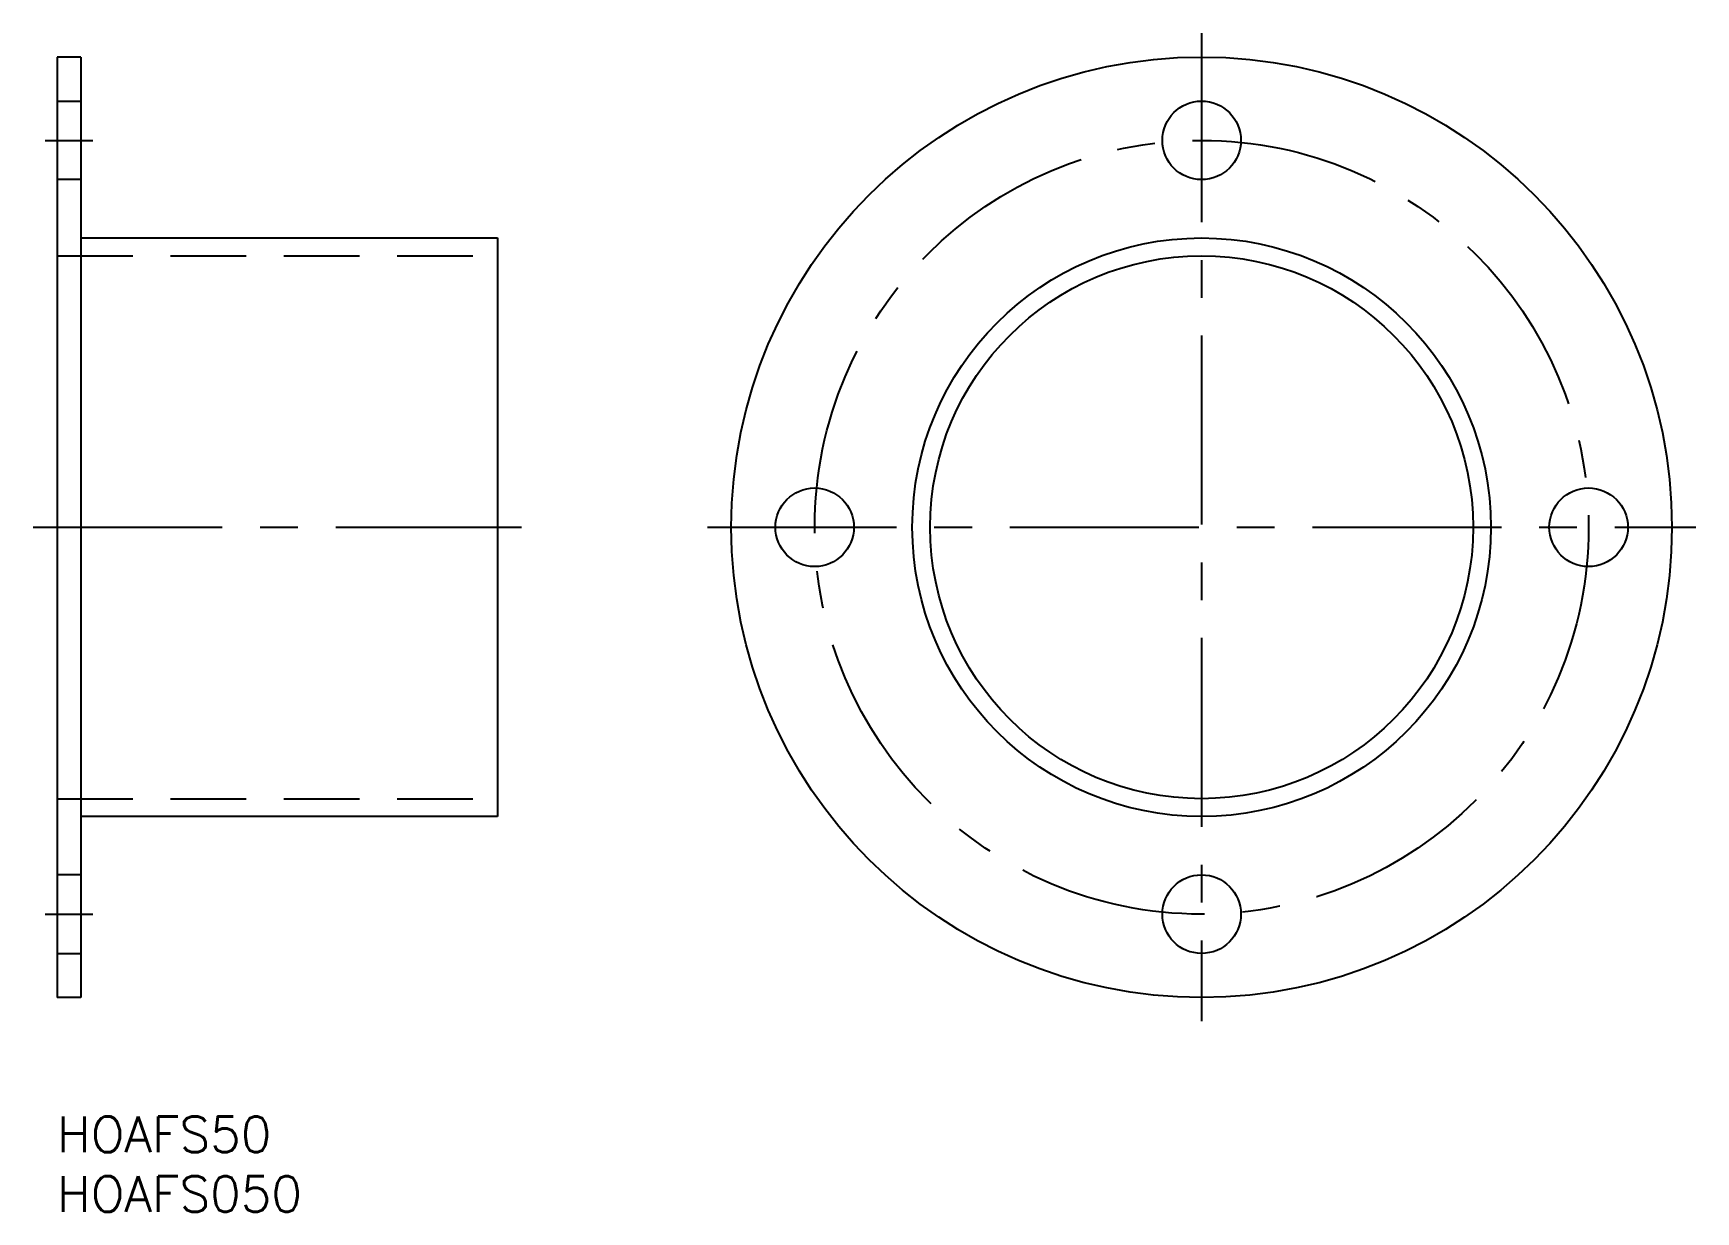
# Model space of a CAD drawing. Extents: x -2 to 138, y -8 to 91.
import ezdxf

# ---------------------------------------------------------------- set-up
doc = ezdxf.new("R2010")
doc.units = 0
doc.header["$LTSCALE"] = 0.5
doc.linetypes.add('CENTER', pattern=[50.8, 31.75, -6.35, 6.35, -6.35])
doc.linetypes.add('DASHED', pattern=[19.05, 12.7, -6.35])
for name, color, linetype in [('MSM_CENTER', 1, 'CENTER'), ('MSM_CONTINUOUS', 7, 'CONTINUOUS'), ('MSM_DASHED', 4, 'DASHED'), ('MSM_PART_NUMBER', 7, 'CONTINUOUS')]:
    doc.layers.add(name, color=color, linetype=linetype)
doc.styles.get("Standard").update_dxf_attribs({"font": 'txt.shx', "height": 3, "bigfont": 'bigfont.shx'})

# ---------------------------------------------------------------- blocks, each defined once
blk = doc.blocks.new('*U2')
at = {"layer": 'MSM_PART_NUMBER'}
blk.add_text('HOAFS50', height=3, dxfattribs=at).set_placement((0, -3))
blk = doc.blocks.new('*U3')
at = {"layer": 'MSM_PART_NUMBER'}
blk.add_text('HOAFS050', height=3, dxfattribs=at).set_placement((0, -8))

msp = doc.modelspace()

# ---------------------------------------------------------------- linework, layer by layer
at = {"layer": 'MSM_CENTER'}
for p, q in [((96.13, 91), (96.13, 8)), ((-1, 82), (3, 82)), ((-2, 49.5), (39, 49.5)), ((54.63, 49.5), (137.63, 49.5)), ((-1, 17), (3, 17))]:
    msp.add_line(p, q, dxfattribs=at)
msp.add_circle((96.13, 49.5), 32.5, dxfattribs=at)
at = {"layer": 'MSM_CONTINUOUS'}
for p, q in [((2, 89), (0, 89)), ((0, 89), (0, 10)), ((2, 89), (2, 10)), ((2, 73.8), (37, 73.8)), ((37, 73.8), (37, 25.2)), ((37, 25.2), (2, 25.2)), ((2, 10), (0, 10))]:
    msp.add_line(p, q, dxfattribs=at)
for centre, radius in [((96.13, 49.5), 39.5), ((96.13, 82), 3.3), ((96.13, 49.5), 24.3), ((96.13, 49.5), 22.8), ((63.63, 49.5), 3.3), ((128.63, 49.5), 3.3), ((96.13, 17), 3.3)]:
    msp.add_circle(centre, radius, dxfattribs=at)
at = {"layer": 'MSM_DASHED'}
for p, q in [((0, 85.3), (2, 85.3)), ((2, 78.7), (0, 78.7)), ((0, 72.3), (37, 72.3)), ((0, 26.7), (37, 26.7)), ((2, 20.3), (0, 20.3)), ((0, 13.7), (2, 13.7))]:
    msp.add_line(p, q, dxfattribs=at)

# ---------------------------------------------------------------- block references
at = {"layer": 'MSM_CONTINUOUS'}
for name in ['*U2', '*U3']:
    msp.add_blockref(name, (0, 0), dxfattribs=at)

doc.saveas('drawing.dxf')
